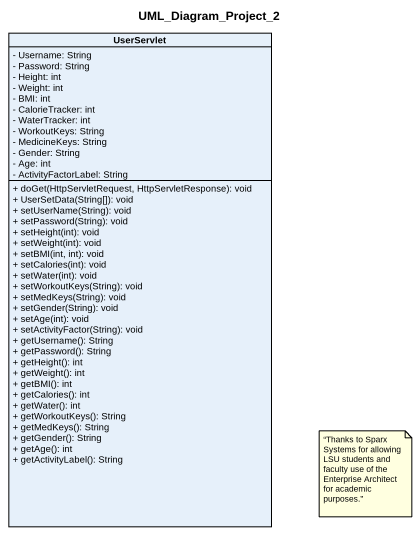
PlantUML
@startuml
title UML_Diagram_Project_2
hide circle
hide empty members
skinparam classAttributeIconSize 0
class UserServlet {
  - Username: String
  - Password: String
  - Height: int
  - Weight: int
  - BMI: int
  - CalorieTracker: int
  - WaterTracker: int
  - WorkoutKeys: String
  - MedicineKeys: String
  - Gender: String
  - Age: int
  - ActivityFactorLabel: String
  + doGet(HttpServletRequest, HttpServletResponse): void
  + UserSetData(String[]): void
  + setUserName(String): void
  + setPassword(String): void
  + setHeight(int): void
  + setWeight(int): void
  + setBMI(int, int): void
  + setCalories(int): void
  + setWater(int): void
  + setWorkoutKeys(String): void
  + setMedKeys(String): void
  + setGender(String): void
  + setAge(int): void
  + setActivityFactor(String): void
  + getUsername(): String
  + getPassword(): String
  + getHeight(): int
  + getWeight(): int
  + getBMI(): int
  + getCalories(): int
  + getWater(): int
  + getWorkoutKeys(): String
  + getMedKeys(): String
  + getGender(): String
  + getAge(): int
  + getActivityLabel(): String
}
note as N1
  “Thanks to Sparx Systems for allowing LSU students and faculty use of the Enterprise Architect for academic purposes.”
end note
@enduml
